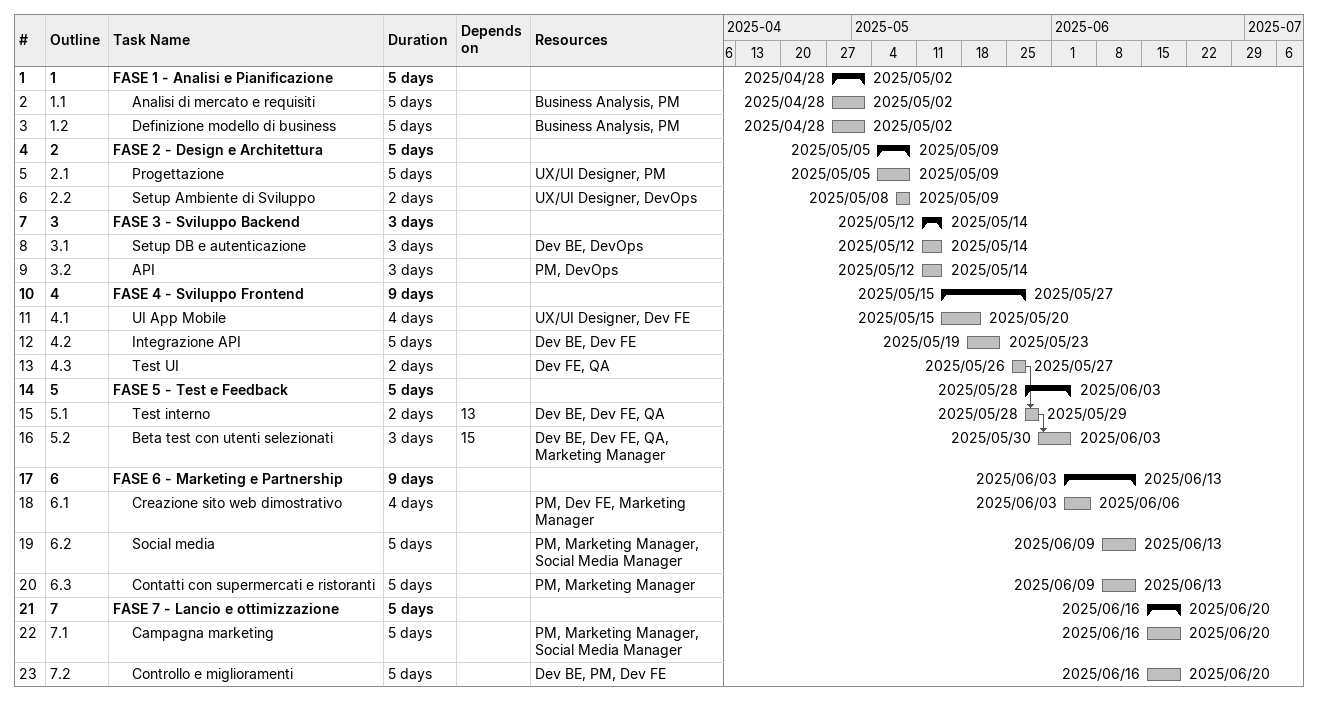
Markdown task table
| ID | WBS | Task | Duration | Start | Finish | Predecessors | Resources |
|---|---|---|---|---|---|---|---|
| 1 | 1 | **FASE 1 - Analisi e Pianificazione** | 5d | 2025-04-28 | 2025-05-02 |  |  |
| 2 | 1.1 | Analisi di mercato e requisiti | 5d | 2025-04-28 | 2025-05-02 |  | Business Analysis, PM |
| 3 | 1.2 | Definizione modello di business | 5d | 2025-04-28 | 2025-05-02 |  | Business Analysis, PM |
| 4 | 2 | **FASE 2 - Design e Architettura** | 5d | 2025-05-05 | 2025-05-09 |  |  |
| 5 | 2.1 | Progettazione | 5d | 2025-05-05 | 2025-05-09 |  | UX/UI Designer, PM |
| 6 | 2.2 | Setup Ambiente di Sviluppo | 2d | 2025-05-08 | 2025-05-09 |  | UX/UI Designer, DevOps |
| 7 | 3 | **FASE 3 - Sviluppo Backend** | 3d | 2025-05-12 | 2025-05-14 |  |  |
| 8 | 3.1 | Setup DB e autenticazione | 3d | 2025-05-12 | 2025-05-14 |  | Dev BE, DevOps |
| 9 | 3.2 | API | 3d | 2025-05-12 | 2025-05-14 |  | PM, DevOps |
| 10 | 4 | **FASE 4 - Sviluppo Frontend** | 9d | 2025-05-15 | 2025-05-27 |  |  |
| 11 | 4.1 | UI App Mobile | 4d | 2025-05-15 | 2025-05-20 |  | UX/UI Designer, Dev FE |
| 12 | 4.2 | Integrazione API | 5d | 2025-05-19 | 2025-05-23 |  | Dev BE, Dev FE |
| 13 | 4.3 | Test UI | 2d | 2025-05-26 | 2025-05-27 |  | Dev FE, QA |
| 14 | 5 | **FASE 5 - Test e Feedback** | 5d | 2025-05-28 | 2025-06-03 |  |  |
| 15 | 5.1 | Test interno | 2d | 2025-05-28 | 2025-05-29 | 13 | Dev BE, Dev FE, QA |
| 16 | 5.2 | Beta test con utenti selezionati | 3d | 2025-05-30 | 2025-06-03 | 15 | Dev BE, Dev FE, QA, Marketing Manager |
| 17 | 6 | **FASE 6 - Marketing e Partnership** | 9d | 2025-06-03 | 2025-06-13 |  |  |
| 18 | 6.1 | Creazione sito web dimostrativo | 4d | 2025-06-03 | 2025-06-06 |  | PM, Dev FE, Marketing Manager |
| 19 | 6.2 | Social media | 5d | 2025-06-09 | 2025-06-13 |  | PM, Marketing Manager, Social Media Manager |
| 20 | 6.3 | Contatti con supermercati e ristoranti | 5d | 2025-06-09 | 2025-06-13 |  | PM, Marketing Manager |
| 21 | 7 | **FASE 7 - Lancio e ottimizzazione** | 5d | 2025-06-16 | 2025-06-20 |  |  |
| 22 | 7.1 | Campagna marketing | 5d | 2025-06-16 | 2025-06-20 |  | PM, Marketing Manager, Social Media Manager |
| 23 | 7.2 | Controllo e miglioramenti | 5d | 2025-06-16 | 2025-06-20 |  | Dev BE, PM, Dev FE |
